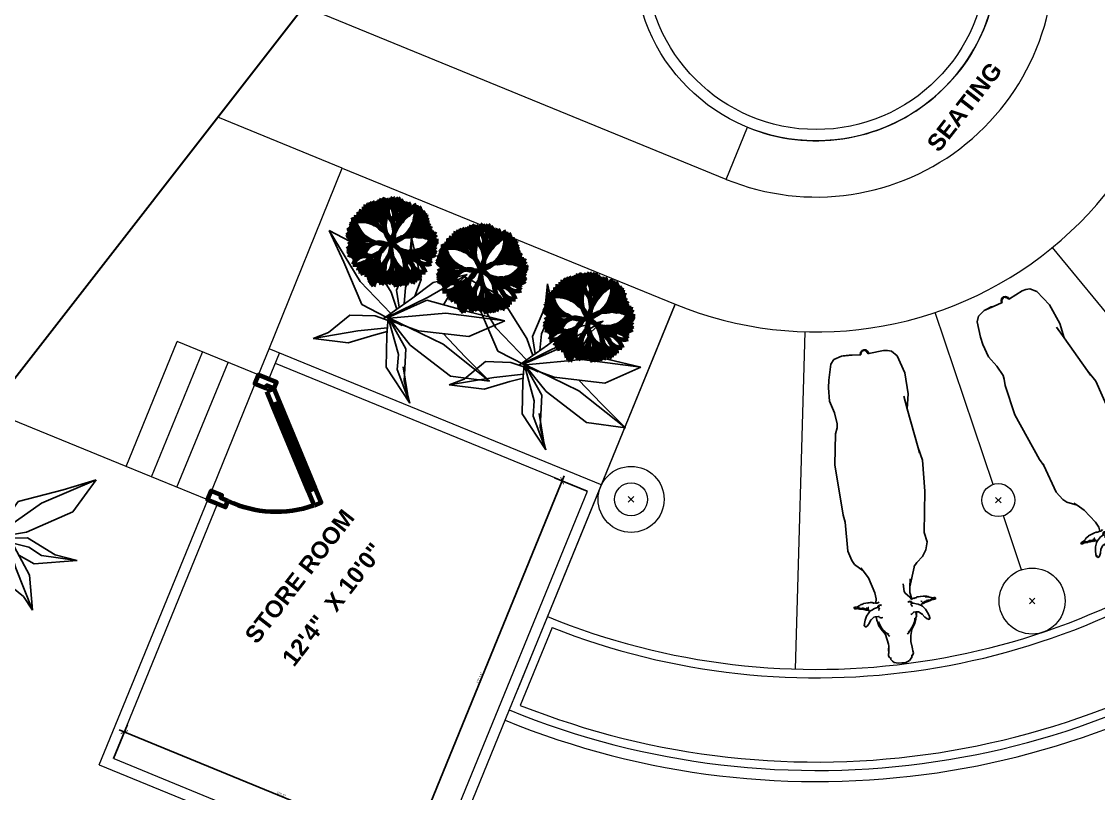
# Model space of a CAD drawing. Header units: metres. Extents: x 251860 to 269438, y 1966787 to 1972367.
# Drawn here: x 266822 to 267213.7, y 1969690.2 to 1969970.8 of the extents above; entities that cross this region are included whole.
import ezdxf

# ---------------------------------------------------------------- set-up
doc = ezdxf.new("R2010")
doc.units = ezdxf.units.M
doc.header["$MEASUREMENT"] = 0
doc.header["$PDMODE"] = 3
doc.header["$PDSIZE"] = -2
doc.layers.get('0').update_dxf_attribs({"linetype": 'CONTINUOUS', "lineweight": 100})
doc.layers.get('Defpoints').update_dxf_attribs({"linetype": 'CONTINUOUS'})
for name, color, linetype in [('Edges', 7, 'CONTINUOUS'), ('PDF3_POINTS_line', 6, 'CONTINUOUS'), ('PDF3_Text', 7, 'CONTINUOUS'), ('zelen', 74, 'CONTINUOUS')]:
    doc.layers.add(name, color=color, linetype=linetype)
doc.layers.add('Wall', color=7, linetype='CONTINUOUS', lineweight=20)
doc.styles.add('ARIAL', font='arial.ttf')
doc.styles.add('PDF Arial Bold', font='arialbd.ttf')
doc.dimstyles.new('dim style', dxfattribs={"dimtxt": 1, "dimasz": 2, "dimexe": 3, "dimexo": 0, "dimgap": 0.09, "dimtad": 1, "dimtoh": 1, "dimdec": 0, "dimzin": 0, "dimdsep": 46, "dimlunit": 4, "dimtxsty": 'ARIAL', "dimblk": 'ARCHTICK', "dimcen": 0.09, "dimdle": 2, "dimclrd": 5, "dimclre": 5, "dimclrt": 5, "dimadec": 0, "dimazin": 0, "dimtfac": 0.5, "dimtdec": 0, "dimtofl": 0, "dimtmove": 0, "dimatfit": 3, "dimfxl": 2, "dimtolj": 1, "dimtzin": 0, "dimarcsym": 1})

# ---------------------------------------------------------------- blocks, each defined once
blk = doc.blocks.new('cowplan')
at = {"layer": 'Edges'}
for p, q in [((1.313, 2.308), (1.398, 2.337)), ((1.398, 2.337), (1.419, 2.338)), ((1.515, 2.331), (1.398, 2.337)), ((1.419, 2.338), (1.482, 2.336)), ((1.482, 2.336), (1.515, 2.331)), ((1.601, 2.327), (1.515, 2.331)), ((1.6, 2.328), (1.607, 2.35)), ((1.607, 2.35), (1.627, 2.371)), ((1.608, 2.326), (1.616, 2.349)), ((1.616, 2.349), (1.628, 2.361)), ((1.627, 2.371), (1.649, 2.374)), ((1.648, 2.371), (1.628, 2.362)), ((1.628, 2.361), (1.649, 2.37)), ((1.65, 2.369), (1.648, 2.371)), ((1.649, 2.374), (1.67, 2.37)), ((1.649, 2.37), (1.65, 2.369)), ((1.65, 2.369), (1.662, 2.361)), ((1.662, 2.361), (1.675, 2.354)), ((1.662, 2.361), (1.675, 2.353)), ((1.67, 2.37), (1.691, 2.347)), ((1.675, 2.353), (1.69, 2.327)), ((1.691, 2.347), (1.696, 2.328)), ((1.696, 2.327), (1.859, 2.343)), ((1.859, 2.343), (1.901, 2.336)), ((1.901, 2.336), (1.943, 2.323)), ((1.274, 2.262), (1.231, 2.095)), ((1.313, 2.308), (1.274, 2.262)), ((1.6, 2.328), (1.601, 2.327)), ((1.608, 2.326), (1.601, 2.327)), ((1.69, 2.327), (1.696, 2.327)), ((1.696, 2.328), (1.696, 2.327)), ((1.943, 2.323), (1.998, 2.265)), ((2.056, 2.076), (1.998, 2.265)), ((1.219, 2.013), (1.213, 1.867)), ((1.219, 2.013), (1.231, 2.095)), ((2.066, 1.846), (2.056, 2.076)), ((1.25, 1.736), (1.213, 1.867)), ((2.036, 1.685), (2.015, 1.825)), ((2.036, 1.685), (2.066, 1.846)), ((1.25, 1.736), (1.266, 1.615)), ((2.103, 1.252), (2.036, 1.685)), ((1.235, 1.511), (1.258, 1.574)), ((1.258, 1.574), (1.266, 1.615)), ((1.188, 1.178), (1.235, 1.511)), ((1.188, 1.178), (1.209, 0.628)), ((2.103, 1.252), (2.133, 1.113)), ((2.111, 1.196), (2.103, 1.252)), ((2.133, 1.113), (2.117, 0.777)), ((2.059, 0.337), (2.117, 0.777)), ((1.209, 0.628), (1.223, 0.548)), ((1.223, 0.548), (1.215, 0.233)), ((1.223, 0.568), (1.223, 0.548)), ((2.076, 0.233), (2.059, 0.337)), ((1.215, 0.233), (1.243, 0.128)), ((1.269, 0.083), (1.243, 0.128)), ((2.054, 0.149), (2.009, 0.082)), ((2.054, 0.149), (2.076, 0.233)), ((1.269, 0.083), (1.352, 0.004)), ((1.331, 0.04), (1.352, 0.004)), ((1.352, 0.004), (1.399, -0.077)), ((1.941, 0.025), (1.903, -0.021)), ((1.941, 0.025), (2.009, 0.082)), ((1.399, -0.077), (1.449, -0.249)), ((1.834, -0.227), (1.903, -0.022)), ((1.903, -0.022), (1.903, -0.021)), ((1.903, -0.021), (1.903, -0.022)), ((1.903, -0.022), (1.903, -0.022)), ((1.765, -0.186), (1.764, -0.27)), ((1.834, -0.227), (1.824, -0.291)), ((1.846, -0.144), (1.834, -0.227)), ((1.312, -0.349), (1.301, -0.352)), ((1.312, -0.349), (1.303, -0.353)), ((1.314, -0.348), (1.312, -0.349)), ((1.314, -0.348), (1.387, -0.346)), ((1.366, -0.347), (1.356, -0.347)), ((1.366, -0.347), (1.377, -0.347)), ((1.408, -0.348), (1.387, -0.346)), ((1.418, -0.354), (1.408, -0.348)), ((1.448, -0.358), (1.456, -0.312)), ((1.449, -0.249), (1.456, -0.312)), ((1.774, -0.292), (1.764, -0.27)), ((1.838, -0.36), (1.774, -0.292)), ((1.824, -0.291), (1.838, -0.36)), ((1.882, -0.354), (1.89, -0.348)), ((1.89, -0.348), (1.901, -0.347)), ((1.911, -0.347), (1.901, -0.347)), ((1.932, -0.347), (1.911, -0.347)), ((1.933, -0.347), (1.932, -0.347)), ((1.933, -0.347), (1.932, -0.347)), ((1.964, -0.346), (1.933, -0.347)), ((1.974, -0.347), (1.964, -0.346)), ((1.978, -0.348), (1.974, -0.347)), ((1.978, -0.348), (1.974, -0.348)), ((1.985, -0.348), (1.978, -0.348)), ((1.985, -0.348), (1.998, -0.352)), ((1.209, -0.377), (1.202, -0.385)), ((1.202, -0.385), (1.209, -0.392)), ((1.22, -0.376), (1.209, -0.377)), ((1.22, -0.376), (1.209, -0.385)), ((1.209, -0.392), (1.22, -0.394)), ((1.22, -0.376), (1.22, -0.376)), ((1.22, -0.376), (1.242, -0.376)), ((1.22, -0.394), (1.228, -0.394)), ((1.22, -0.394), (1.228, -0.394)), ((1.23, -0.385), (1.222, -0.385)), ((1.228, -0.394), (1.238, -0.394)), ((1.238, -0.394), (1.241, -0.394)), ((1.238, -0.394), (1.241, -0.394)), ((1.241, -0.378), (1.263, -0.375)), ((1.241, -0.394), (1.251, -0.394)), ((1.25, -0.396), (1.241, -0.394)), ((1.244, -0.375), (1.242, -0.376)), ((1.242, -0.376), (1.243, -0.376)), ((1.244, -0.375), (1.243, -0.376)), ((1.251, -0.371), (1.244, -0.375)), ((1.25, -0.396), (1.25, -0.397)), ((1.251, -0.396), (1.25, -0.396)), ((1.25, -0.397), (1.262, -0.402)), ((1.251, -0.371), (1.26, -0.368)), ((1.251, -0.385), (1.261, -0.393)), ((1.251, -0.394), (1.261, -0.393)), ((1.262, -0.367), (1.26, -0.368)), ((1.26, -0.368), (1.262, -0.368)), ((1.261, -0.393), (1.262, -0.394)), ((1.271, -0.363), (1.262, -0.367)), ((1.262, -0.394), (1.283, -0.397)), ((1.272, -0.404), (1.262, -0.402)), ((1.283, -0.356), (1.271, -0.363)), ((1.272, -0.404), (1.285, -0.405)), ((1.29, -0.356), (1.283, -0.356)), ((1.283, -0.397), (1.293, -0.398)), ((1.285, -0.405), (1.293, -0.407)), ((1.294, -0.356), (1.29, -0.356)), ((1.293, -0.356), (1.29, -0.356)), ((1.294, -0.356), (1.293, -0.356)), ((1.293, -0.398), (1.304, -0.398)), ((1.293, -0.407), (1.304, -0.412)), ((1.296, -0.355), (1.294, -0.356)), ((1.304, -0.396), (1.294, -0.396)), ((1.301, -0.352), (1.296, -0.355)), ((1.303, -0.353), (1.296, -0.355)), ((1.304, -0.398), (1.314, -0.403)), ((1.314, -0.414), (1.304, -0.412)), ((1.314, -0.403), (1.324, -0.406)), ((1.314, -0.414), (1.324, -0.417)), ((1.324, -0.406), (1.335, -0.413)), ((1.324, -0.417), (1.335, -0.423)), ((1.329, -0.487), (1.357, -0.454)), ((1.335, -0.413), (1.339, -0.41)), ((1.335, -0.423), (1.355, -0.426)), ((1.339, -0.41), (1.344, -0.406)), ((1.339, -0.41), (1.344, -0.418)), ((1.344, -0.406), (1.344, -0.396)), ((1.348, -0.418), (1.344, -0.418)), ((1.354, -0.417), (1.348, -0.418)), ((1.348, -0.418), (1.355, -0.426)), ((1.354, -0.417), (1.356, -0.406)), ((1.355, -0.426), (1.356, -0.427)), ((1.356, -0.406), (1.358, -0.396)), ((1.356, -0.427), (1.357, -0.426)), ((1.357, -0.426), (1.366, -0.417)), ((1.357, -0.426), (1.357, -0.426)), ((1.357, -0.426), (1.357, -0.426)), ((1.357, -0.426), (1.357, -0.427)), ((1.357, -0.427), (1.366, -0.432)), ((1.373, -0.439), (1.357, -0.454)), ((1.358, -0.396), (1.366, -0.396)), ((1.369, -0.437), (1.366, -0.432)), ((1.369, -0.437), (1.371, -0.438)), ((1.371, -0.438), (1.373, -0.439)), ((1.394, -0.431), (1.373, -0.439)), ((1.373, -0.439), (1.373, -0.439)), ((1.426, -0.416), (1.394, -0.431)), ((1.418, -0.354), (1.41, -0.353)), ((1.419, -0.355), (1.418, -0.354)), ((1.44, -0.356), (1.419, -0.355)), ((1.429, -0.357), (1.419, -0.355)), ((1.459, -0.41), (1.426, -0.416)), ((1.448, -0.358), (1.44, -0.356)), ((1.45, -0.359), (1.448, -0.358)), ((1.461, -0.363), (1.45, -0.359)), ((1.462, -0.404), (1.459, -0.41)), ((1.467, -0.409), (1.459, -0.41)), ((1.461, -0.363), (1.482, -0.354)), ((1.462, -0.404), (1.461, -0.406)), ((1.464, -0.396), (1.462, -0.404)), ((1.471, -0.389), (1.464, -0.396)), ((1.465, -0.417), (1.469, -0.41)), ((1.465, -0.418), (1.465, -0.417)), ((1.476, -0.388), (1.467, -0.396)), ((1.475, -0.426), (1.468, -0.438)), ((1.468, -0.438), (1.469, -0.443)), ((1.469, -0.41), (1.479, -0.393)), ((1.476, -0.388), (1.471, -0.389)), ((1.481, -0.416), (1.475, -0.426)), ((1.482, -0.382), (1.476, -0.388)), ((1.482, -0.382), (1.492, -0.386)), ((1.492, -0.386), (1.492, -0.386)), ((1.492, -0.386), (1.492, -0.387)), ((1.492, -0.387), (1.494, -0.387)), ((1.501, -0.384), (1.494, -0.387)), ((1.494, -0.387), (1.494, -0.387)), ((1.494, -0.387), (1.503, -0.388)), ((1.494, -0.387), (1.503, -0.391)), ((1.805, -0.387), (1.793, -0.386)), ((1.805, -0.387), (1.796, -0.39)), ((1.806, -0.387), (1.796, -0.392)), ((1.806, -0.387), (1.804, -0.386)), ((1.806, -0.387), (1.805, -0.387)), ((1.807, -0.386), (1.806, -0.386)), ((1.807, -0.386), (1.806, -0.387)), ((1.806, -0.387), (1.806, -0.387)), ((1.806, -0.387), (1.806, -0.387)), ((1.817, -0.382), (1.807, -0.386)), ((1.817, -0.382), (1.827, -0.388)), ((1.825, -0.427), (1.818, -0.416)), ((1.82, -0.393), (1.83, -0.41)), ((1.822, -0.354), (1.838, -0.362)), ((1.831, -0.438), (1.825, -0.427)), ((1.835, -0.396), (1.827, -0.388)), ((1.83, -0.41), (1.833, -0.417)), ((1.83, -0.444), (1.831, -0.438)), ((1.841, -0.409), (1.833, -0.408)), ((1.833, -0.417), (1.833, -0.417)), ((1.835, -0.397), (1.835, -0.396)), ((1.838, -0.406), (1.835, -0.397)), ((1.838, -0.402), (1.835, -0.397)), ((1.84, -0.362), (1.838, -0.36)), ((1.838, -0.362), (1.84, -0.362)), ((1.843, -0.362), (1.838, -0.364)), ((1.839, -0.404), (1.838, -0.402)), ((1.839, -0.404), (1.838, -0.402)), ((1.841, -0.409), (1.839, -0.404)), ((1.84, -0.362), (1.843, -0.362)), ((1.85, -0.41), (1.841, -0.409)), ((1.859, -0.356), (1.843, -0.362)), ((1.878, -0.418), (1.85, -0.41)), ((1.875, -0.355), (1.859, -0.356)), ((1.875, -0.355), (1.859, -0.357)), ((1.882, -0.354), (1.875, -0.355)), ((1.899, -0.425), (1.878, -0.418)), ((1.889, -0.353), (1.882, -0.354)), ((1.925, -0.438), (1.899, -0.425)), ((1.928, -0.438), (1.925, -0.438)), ((1.927, -0.439), (1.925, -0.438)), ((1.927, -0.439), (1.928, -0.438)), ((1.943, -0.454), (1.927, -0.439)), ((1.927, -0.439), (1.927, -0.439)), ((1.932, -0.438), (1.928, -0.438)), ((1.941, -0.396), (1.932, -0.396)), ((1.932, -0.396), (1.941, -0.396)), ((1.943, -0.427), (1.932, -0.43)), ((1.932, -0.438), (1.943, -0.427)), ((1.941, -0.396), (1.941, -0.396)), ((1.941, -0.396), (1.943, -0.405)), ((1.943, -0.427), (1.944, -0.426)), ((1.943, -0.427), (1.943, -0.427)), ((1.943, -0.454), (1.971, -0.487)), ((1.944, -0.426), (1.951, -0.418)), ((1.944, -0.426), (1.964, -0.423)), ((1.951, -0.418), (1.945, -0.417)), ((1.955, -0.418), (1.951, -0.418)), ((1.955, -0.406), (1.96, -0.41)), ((1.955, -0.418), (1.96, -0.41)), ((1.96, -0.41), (1.964, -0.413)), ((1.964, -0.413), (1.974, -0.407)), ((1.964, -0.423), (1.974, -0.417)), ((1.974, -0.407), (1.995, -0.401)), ((1.974, -0.417), (1.985, -0.414)), ((2.005, -0.357), (1.985, -0.355)), ((1.985, -0.408), (1.99, -0.41)), ((1.985, -0.414), (1.99, -0.41)), ((1.99, -0.41), (1.995, -0.412)), ((2.005, -0.396), (1.995, -0.396)), ((1.995, -0.401), (2.005, -0.398)), ((1.995, -0.412), (2.005, -0.408)), ((2.005, -0.356), (1.998, -0.352)), ((2.016, -0.356), (2.005, -0.356)), ((2.005, -0.357), (2.016, -0.358)), ((2.005, -0.398), (2.016, -0.397)), ((2.005, -0.408), (2.014, -0.405)), ((2.014, -0.405), (2.026, -0.404)), ((2.028, -0.363), (2.016, -0.356)), ((2.016, -0.397), (2.037, -0.394)), ((2.037, -0.402), (2.026, -0.404)), ((2.037, -0.367), (2.028, -0.363)), ((2.038, -0.368), (2.037, -0.367)), ((2.038, -0.368), (2.037, -0.368)), ((2.047, -0.393), (2.037, -0.394)), ((2.037, -0.402), (2.049, -0.397)), ((2.047, -0.37), (2.038, -0.368)), ((2.055, -0.375), (2.047, -0.37)), ((2.068, -0.377), (2.047, -0.378)), ((2.047, -0.393), (2.062, -0.394)), ((2.049, -0.397), (2.047, -0.396)), ((2.047, -0.396), (2.048, -0.396)), ((2.048, -0.396), (2.058, -0.395)), ((2.049, -0.397), (2.048, -0.396)), ((2.055, -0.375), (2.057, -0.376)), ((2.056, -0.376), (2.055, -0.375)), ((2.057, -0.376), (2.056, -0.376)), ((2.072, -0.377), (2.057, -0.376)), ((2.062, -0.394), (2.058, -0.395)), ((2.062, -0.394), (2.068, -0.394)), ((2.072, -0.377), (2.068, -0.377)), ((2.077, -0.385), (2.068, -0.385)), ((2.068, -0.394), (2.079, -0.394)), ((2.079, -0.376), (2.072, -0.377)), ((2.079, -0.376), (2.089, -0.377)), ((2.089, -0.393), (2.079, -0.394)), ((2.098, -0.385), (2.089, -0.377)), ((2.089, -0.393), (2.098, -0.385)), ((1.297, -0.562), (1.293, -0.586)), ((1.311, -0.527), (1.297, -0.562)), ((1.303, -0.582), (1.3, -0.583)), ((1.303, -0.582), (1.305, -0.581)), ((1.305, -0.581), (1.303, -0.582)), ((1.303, -0.582), (1.303, -0.582)), ((1.329, -0.487), (1.311, -0.527)), ((1.34, -0.579), (1.324, -0.595)), ((1.345, -0.573), (1.34, -0.579)), ((1.37, -0.537), (1.345, -0.573)), ((1.408, -0.508), (1.37, -0.537)), ((1.375, -0.529), (1.37, -0.537)), ((1.423, -0.505), (1.408, -0.508)), ((1.433, -0.505), (1.423, -0.505)), ((1.423, -0.505), (1.423, -0.505)), ((1.456, -0.506), (1.433, -0.505)), ((1.434, -0.542), (1.433, -0.505)), ((1.438, -0.555), (1.434, -0.542)), ((1.434, -0.542), (1.439, -0.558)), ((1.438, -0.555), (1.441, -0.563)), ((1.439, -0.558), (1.44, -0.563)), ((1.439, -0.558), (1.44, -0.562)), ((1.442, -0.575), (1.44, -0.562)), ((1.44, -0.562), (1.444, -0.574)), ((1.44, -0.563), (1.442, -0.575)), ((1.448, -0.574), (1.441, -0.563)), ((1.444, -0.584), (1.442, -0.575)), ((1.448, -0.574), (1.45, -0.578)), ((1.449, -0.576), (1.45, -0.578)), ((1.45, -0.578), (1.454, -0.588)), ((1.451, -0.562), (1.454, -0.571)), ((1.454, -0.563), (1.454, -0.571)), ((1.454, -0.571), (1.455, -0.574)), ((1.455, -0.574), (1.457, -0.584)), ((1.46, -0.506), (1.456, -0.506)), ((1.462, -0.509), (1.46, -0.506)), ((1.465, -0.507), (1.46, -0.506)), ((1.464, -0.511), (1.462, -0.509)), ((1.464, -0.511), (1.468, -0.515)), ((1.465, -0.511), (1.468, -0.515)), ((1.468, -0.515), (1.471, -0.518)), ((1.471, -0.518), (1.48, -0.523)), ((1.48, -0.523), (1.482, -0.523)), ((1.482, -0.523), (1.504, -0.521)), ((1.482, -0.523), (1.488, -0.532)), ((1.809, -0.523), (1.819, -0.523)), ((1.811, -0.532), (1.82, -0.523)), ((1.819, -0.523), (1.82, -0.523)), ((1.82, -0.523), (1.827, -0.519)), ((1.827, -0.519), (1.832, -0.514)), ((1.832, -0.514), (1.836, -0.511)), ((1.832, -0.514), (1.834, -0.511)), ((1.839, -0.506), (1.834, -0.507)), ((1.837, -0.51), (1.836, -0.511)), ((1.837, -0.51), (1.839, -0.506)), ((1.844, -0.506), (1.839, -0.506)), ((1.865, -0.505), (1.844, -0.506)), ((1.846, -0.574), (1.845, -0.584)), ((1.846, -0.571), (1.846, -0.574)), ((1.849, -0.585), (1.852, -0.575)), ((1.856, -0.574), (1.85, -0.586)), ((1.852, -0.575), (1.853, -0.574)), ((1.852, -0.575), (1.853, -0.574)), ((1.853, -0.574), (1.864, -0.553)), ((1.856, -0.584), (1.858, -0.568)), ((1.856, -0.574), (1.858, -0.568)), ((1.858, -0.568), (1.864, -0.553)), ((1.864, -0.553), (1.87, -0.505)), ((1.864, -0.553), (1.865, -0.511)), ((1.865, -0.511), (1.865, -0.505)), ((1.87, -0.505), (1.865, -0.505)), ((1.877, -0.505), (1.87, -0.505)), ((1.892, -0.508), (1.877, -0.505)), ((1.877, -0.505), (1.877, -0.505)), ((1.93, -0.537), (1.892, -0.508)), ((1.93, -0.537), (1.925, -0.529)), ((1.955, -0.573), (1.93, -0.537)), ((1.961, -0.579), (1.955, -0.573)), ((1.976, -0.595), (1.961, -0.579)), ((1.989, -0.527), (1.971, -0.487)), ((2.003, -0.562), (1.989, -0.527)), ((1.995, -0.581), (1.997, -0.582)), ((1.998, -0.582), (1.995, -0.581)), ((1.997, -0.582), (1.998, -0.582)), ((2, -0.583), (1.998, -0.582)), ((2.008, -0.586), (2.003, -0.562)), ((1.293, -0.586), (1.296, -0.596)), ((1.302, -0.6), (1.296, -0.596)), ((1.309, -0.602), (1.302, -0.6)), ((1.307, -0.6), (1.302, -0.6)), ((1.314, -0.599), (1.307, -0.6)), ((1.311, -0.601), (1.309, -0.602)), ((1.324, -0.595), (1.311, -0.601)), ((1.445, -0.586), (1.444, -0.584)), ((1.445, -0.586), (1.449, -0.605)), ((1.459, -0.607), (1.445, -0.586)), ((1.449, -0.605), (1.471, -0.647)), ((1.454, -0.588), (1.45, -0.584)), ((1.454, -0.588), (1.46, -0.606)), ((1.457, -0.584), (1.457, -0.586)), ((1.457, -0.586), (1.457, -0.584)), ((1.472, -0.624), (1.457, -0.586)), ((1.46, -0.606), (1.472, -0.624)), ((1.509, -0.71), (1.471, -0.647)), ((1.473, -0.626), (1.472, -0.624)), ((1.484, -0.647), (1.473, -0.626)), ((1.484, -0.647), (1.498, -0.668)), ((1.498, -0.668), (1.506, -0.678)), ((1.506, -0.678), (1.505, -0.679)), ((1.505, -0.679), (1.512, -0.685)), ((1.506, -0.678), (1.512, -0.685)), ((1.512, -0.685), (1.514, -0.688)), ((1.514, -0.688), (1.518, -0.691)), ((1.525, -0.699), (1.518, -0.691)), ((1.518, -0.691), (1.524, -0.696)), ((1.527, -0.7), (1.525, -0.699)), ((1.774, -0.699), (1.787, -0.685)), ((1.78, -0.752), (1.797, -0.69)), ((1.787, -0.685), (1.793, -0.678)), ((1.787, -0.685), (1.793, -0.679)), ((1.793, -0.678), (1.802, -0.668)), ((1.793, -0.679), (1.793, -0.678)), ((1.797, -0.69), (1.84, -0.629)), ((1.802, -0.668), (1.824, -0.637)), ((1.834, -0.616), (1.824, -0.637)), ((1.834, -0.616), (1.837, -0.609)), ((1.837, -0.609), (1.842, -0.595)), ((1.837, -0.609), (1.839, -0.607)), ((1.839, -0.607), (1.844, -0.595)), ((1.84, -0.629), (1.856, -0.584)), ((1.842, -0.595), (1.845, -0.584)), ((1.844, -0.595), (1.848, -0.587)), ((1.849, -0.585), (1.848, -0.587)), ((1.848, -0.587), (1.849, -0.585)), ((1.989, -0.601), (1.976, -0.595)), ((1.994, -0.6), (1.987, -0.599)), ((1.991, -0.602), (1.989, -0.601)), ((1.998, -0.6), (1.991, -0.602)), ((1.998, -0.6), (1.994, -0.6)), ((2.004, -0.596), (1.998, -0.6)), ((2.004, -0.596), (2.008, -0.586)), ((1.509, -0.71), (1.528, -0.815)), ((1.527, -0.7), (1.532, -0.707)), ((1.534, -0.705), (1.527, -0.7)), ((1.527, -0.7), (1.527, -0.7)), ((1.527, -0.7), (1.532, -0.707)), ((1.528, -0.815), (1.529, -0.837)), ((1.532, -0.707), (1.534, -0.711)), ((1.545, -0.71), (1.534, -0.705)), ((1.534, -0.711), (1.539, -0.721)), ((1.534, -0.711), (1.542, -0.723)), ((1.539, -0.721), (1.545, -0.726)), ((1.545, -0.726), (1.555, -0.731)), ((1.744, -0.731), (1.754, -0.727)), ((1.754, -0.727), (1.76, -0.721)), ((1.755, -0.711), (1.76, -0.708)), ((1.768, -0.707), (1.757, -0.723)), ((1.759, -0.71), (1.76, -0.708)), ((1.76, -0.708), (1.765, -0.706)), ((1.76, -0.721), (1.768, -0.707)), ((1.774, -0.699), (1.765, -0.706)), ((1.774, -0.699), (1.768, -0.707)), ((1.771, -0.815), (1.78, -0.752)), ((1.778, -0.878), (1.771, -0.815)), ((1.774, -0.699), (1.774, -0.699)), ((1.518, -0.92), (1.514, -0.94)), ((1.519, -0.913), (1.518, -0.92)), ((1.529, -0.838), (1.519, -0.913)), ((1.522, -0.878), (1.519, -0.913)), ((1.529, -0.837), (1.522, -0.878)), ((1.529, -0.837), (1.529, -0.838)), ((1.529, -0.838), (1.529, -0.857)), ((1.781, -0.899), (1.778, -0.878)), ((1.781, -0.899), (1.782, -0.92)), ((1.786, -0.94), (1.782, -0.92)), ((1.514, -0.94), (1.523, -0.962)), ((1.535, -0.975), (1.523, -0.962)), ((1.535, -0.975), (1.534, -0.982)), ((1.534, -0.982), (1.548, -0.999)), ((1.535, -0.961), (1.535, -0.975)), ((1.548, -0.999), (1.551, -1.003)), ((1.551, -1.003), (1.565, -1.019)), ((1.565, -1.019), (1.607, -1.034)), ((1.607, -1.034), (1.649, -1.032)), ((1.649, -1.032), (1.67, -1.035)), ((1.67, -1.035), (1.691, -1.034)), ((1.691, -1.034), (1.715, -1.026)), ((1.715, -1.026), (1.733, -1.02)), ((1.733, -1.02), (1.748, -1.003)), ((1.748, -1.003), (1.751, -0.999)), ((1.751, -0.999), (1.765, -0.982)), ((1.765, -0.975), (1.764, -0.961)), ((1.765, -0.975), (1.776, -0.963)), ((1.765, -0.982), (1.765, -0.975)), ((1.776, -0.963), (1.786, -0.94))]:
    blk.add_line(p, q, dxfattribs=at)
blk = doc.blocks.new('A$C3C032968')
at = {"color": 25, "ltscale": 12}
for p, q in [((0, 0), (0, 100)), ((0, 100), (0, 0)), ((700, 0), (700, 100)), ((700, 0), (700, 100))]:
    blk.add_line(p, q, dxfattribs=at)
for points in [[(517.5, 522.4), (460.7, 466.1), (432.5, 494.5), (489.3, 550.8)], [(120, 128), (460.7, 466.1), (432.5, 494.5), (91.8, 156.4)], [(112.9, 135.1), (453.6, 473.2), (439.5, 487.4), (98.8, 149.3)], [(63.2, 71.6), (120, 128), (91.8, 156.4), (35, 100)], [(35, 100), (0, 100), (0, 0), (50, 0), (50, 50), (50, 60), (35, 60)], [(665, 100), (665, 60), (650, 60), (650, 50), (650, 0), (700, 0), (700, 100)]]:
    blk.add_lwpolyline(points, close=True, dxfattribs=at)
blk.add_arc((72.4, 128.7), 593.3, 357.2313, 41.4937, dxfattribs=at)
blk = doc.blocks.new('_ArchTick')
at = {"color": 0, "linetype": 'ByBlock', "const_width": 0.15}
blk.add_lwpolyline([(-0.5, -0.5), (0.5, 0.5)], dxfattribs=at)
blk = doc.blocks.new('*D517')
at = {"layer": 'Defpoints', "color": 0, "ltscale": 2, "transparency": 16777216}
for p in [(266855.52, 1969702.86), (266972.99, 1969665.97), (266969.05, 1969656.35)]:
    blk.add_point(p, dxfattribs=at)
at = {"layer": 'Wall', "color": 5, "lineweight": -2, "ltscale": 2, "transparency": 16777216}
for p, q in [((266855.52, 1969702.86), (266860.6, 1969715.26)), ((266857.61, 1969713.24), (266974.84, 1969665.22)), ((266969.05, 1969656.35), (266974.13, 1969668.75))]:
    blk.add_line(p, q, dxfattribs=at)
at = {"layer": 'Wall', "color": 5, "lineweight": -2, "ltscale": 2, "transparency": 16777216, "xscale": 2, "yscale": 2, "zscale": 2}
for p, rotation in [((266859.46, 1969712.48), 157.7227098189496), ((266972.99, 1969665.97), 337.7227098189496)]:
    blk.add_blockref('_ArchTick', p, dxfattribs=dict(at, rotation=rotation))
at = {"layer": 'Wall', "color": 5, "ltscale": 2, "transparency": 16777216, "insert": (266916.46, 1969689.78), "char_height": 1, "attachment_point": 5, "rotation": 337.7227, "style": 'ARIAL'}
blk.add_mtext('\\A1;10\'-3"', dxfattribs=at)
blk = doc.blocks.new('*D518')
at = {"layer": 'Defpoints', "color": 0, "ltscale": 2, "transparency": 16777216}
for p in [(267018.67, 1969803.84), (267027.81, 1969800.1), (266969.05, 1969656.35)]:
    blk.add_point(p, dxfattribs=at)
at = {"layer": 'Wall', "color": 5, "lineweight": -2, "ltscale": 2, "transparency": 16777216}
for p, q in [((266959.15, 1969658.23), (267019.43, 1969805.69)), ((267027.81, 1969800.1), (267015.9, 1969804.97)), ((266969.05, 1969656.35), (266957.13, 1969661.22))]:
    blk.add_line(p, q, dxfattribs=at)
at = {"layer": 'Wall', "color": 5, "lineweight": -2, "ltscale": 2, "transparency": 16777216, "xscale": 2, "yscale": 2, "zscale": 2}
for p, rotation in [((267018.67, 1969803.84), 67.76625016643627), ((266959.91, 1969660.08), 247.7662501664362)]:
    blk.add_blockref('_ArchTick', p, dxfattribs=dict(at, rotation=rotation))
at = {"layer": 'Wall', "color": 5, "ltscale": 2, "transparency": 16777216, "insert": (266988.74, 1969732.18), "char_height": 1, "attachment_point": 5, "rotation": 67.7663, "style": 'ARIAL'}
blk.add_mtext('\\A1;12\'-11"', dxfattribs=at)
blk = doc.blocks.new('z_25')
at = {"linetype": 'ByBlock', "lineweight": -2}
for p, q in [((-76.2, 536.5), (-39.3, 750.7)), ((-61.4, 377.5), (-39.3, 750.7)), ((-39.3, 750.7), (75.6, 531)), ((-405.8, 610.9), (-193.8, 482.3)), ((-326.5, 408.5), (-405.8, 610.9)), ((-231.6, 280), (-405.8, 610.9)), ((-193.8, 482.3), (-41.1, 202.3)), ((-115.8, 339.3), (-76.2, 536.5)), ((75.6, 531), (61.4, 212.4)), ((-228.2, 134.9), (-326.5, 408.5)), ((234.2, 233.9), (362.2, 420.5)), ((362.2, 420.5), (261.8, 169.1)), ((268.5, 311.3), (362.2, 420.5)), ((0, 0), (-61.4, 377.5)), ((199.5, 254.6), (320.8, 373.9)), ((-1.5, 9.4), (-231.6, 280)), ((96.8, 202.2), (268.5, 311.3)), ((-407.2, 226.6), (-506.1, 249.7)), ((-506.1, 249.7), (-341.5, 103.5)), ((-506.1, 249.7), (-248.8, 130.2)), ((-265.3, 238.1), (-407.2, 226.6)), ((61.4, 212.4), (6.8, 23.5)), ((152.6, 184.8), (234.2, 233.9)), ((-41.1, 202.3), (11.3, 6.6)), ((8.4, 17.5), (96.8, 202.2)), ((9.9, 12), (152.6, 184.8)), ((261.8, 169.1), (95.5, 55.8)), ((-341.5, 103.5), (-180.8, 50.3)), ((-248.8, 130.2), (6, -9.8)), ((3.7, -3.9), (-228.2, 134.9)), ((-10.4, 99.5), (28, -182.6)), ((-495.6, -170), (-314.5, 31.3)), ((-314.5, 31.3), (-205.7, 58.5)), ((-127.4, 31.4), (-217.4, -21.1)), ((-180.8, 50.3), (24.7, -22.4)), ((-93, 19.2), (-171.1, -56.8)), ((-141.4, -78.6), (-74.3, 12.6)), ((95.5, 55.8), (0, 0)), ((15.6, 9.1), (39.5, -73.8)), ((178.1, -108.6), (55.5, 32.4)), ((141.9, -10.1), (76.1, 44.5)), ((-311, -39.1), (-495.6, -170)), ((-171.1, -56.8), (-370, -99.9)), ((-217.4, -21.1), (-311, -39.1)), ((-30.3, -2.9), (-83.2, -275.9)), ((274.3, -115.5), (141.9, -10.1)), ((-370, -99.9), (-495.6, -170)), ((-264.8, -372.7), (-141.4, -78.6)), ((39.5, -73.8), (126.7, -207.3)), ((378.3, -309.6), (178.1, -108.6)), ((378.3, -309.6), (274.3, -115.5)), ((28, -182.6), (-124.2, -430.2)), ((126.7, -207.3), (293.5, -253.8)), ((293.5, -253.8), (378.3, -309.6)), ((-83.2, -275.9), (-232.8, -618.5)), ((-232.8, -618.5), (-264.8, -372.7)), ((-124.2, -430.2), (-232.8, -618.5))]:
    blk.add_line(p, q, dxfattribs=at)
blk = doc.blocks.new('z_68')
at = {"color": 86, "linetype": 'Continuous'}
for centre, radius, start, end in [((-127, 434), 34.5, 125.1476, 215.1675), ((-186, 441), 44.3, 315.9686, 28.5539), ((1, 387), 149, 148.1293, 211.6066), ((-273, 379), 170, 332.7316, 30.423), ((-39, 429), 72.7, 136.9706, 214.0961), ((-165, 436), 84.9, 322.5461, 30.2051), ((-34, 455), 51.6, 143.4666, 212.636), ((-103, 454), 42.1, 308.0621, 48.0716), ((-26, 476), 35.4, 162.0876, 254.9372), ((-62, 455), 32.1, 336.7056, 85.2676), ((35, 448), 61.2, 148.6867, 206.3859), ((-44, 447), 42.6, 315.3788, 50.8821), ((98, 426), 97.5, 144.1247, 209.9983), ((-41, 432), 79.2, 313.0665, 40.4805), ((97, 451), 46.7, 135.7289, 216.7307), ((28, 451), 48.5, 313.9166, 42.0854), ((163, 412), 64.7, 118.1173, 194.1612), ((59, 451), 75.7, 305.529, 13.8056), ((163, 444), 19.1, 87.7834, 216.2289), ((136, 455), 28.8, 295.9976, 16.1714), ((-148, 370), 147, 183.6832, 248.8474), ((-352, 220), 152, 4.7143, 67.8163), ((-81, 413), 180, 193.5994, 242.7133), ((-291, 243), 133, 4.9325, 74.201), ((-166, 394), 60.4, 141.6219, 241.8227), ((-330, 352), 142, 353.7714, 34.3944), ((-151, 419), 50.6, 146.2148, 215.5863), ((-254, 417), 67.6, 336.8375, 25.7602), ((-106, 423), 77.2, 158.8629, 231.8014), ((-285, 366), 137, 354.9299, 38.2776), ((148, 372), 120, 145.6159, 212.0121), ((-73, 376), 138, 329.0835, 27.8381), ((159, 385), 94.9, 134.1111, 205.5497), ((-4, 413), 105, 318.2431, 22.2882), ((248, 304), 161, 142.2526, 184.7932), ((11, 371), 113, 315.1897, 16.2404), ((208, 373), 87.1, 135.6289, 203.2703), ((88, 357), 108, 293.0154, 1.6548), ((66, 403), 85.3, 320.2817, 21.1504), ((93, 387), 79.9, 299.7947, 10.8598), ((218, 278), 84.8, 104.8433, 190.8351), ((232, 325), 97.2, 128.4546, 183.4176), ((202, 400), 51.9, 112.7761, 185.856), ((135, 439), 47.5, 288.713, 11.2589), ((227, 381), 53.3, 104.201, 194.4012), ((124, 434), 89.9, 304.2378, 359.5829), ((205, 421), 24.3, 99.2784, 171.3916), ((184, 440), 17.6, 266.1586, 15.4849), ((255, 311), 60.3, 91.8605, 175.7336), ((192, 374), 61.2, 275.8545, 358.0593), ((194, 411), 53.4, 276.1637, 357.1543), ((249, 361), 46.8, 91.7786, 182.4828), ((198, 427), 32.2, 287.5588, 1.0547), ((239, 401), 28.3, 107.0612, 187.7677), ((240, 389), 52.6, 274.952, 350.0502), ((309, 312), 69.7, 104.8358, 158.3298), ((321, 326), 44.9, 97.023, 194.188), ((256, 379), 67.9, 291.8243, 352.6819), ((-266, 327), 116, 193.4902, 265.1113), ((-399, 162), 139, 21.1582, 81.5772), ((-242, 361), 98.4, 190.1254, 258.4489), ((-368, 237), 110, 14.1334, 74.4408), ((125, 285), 76.7, 129.5904, 214.9904), ((248, 164), 196, 127.2528, 187.8803), ((-115, 310), 247, 313.1476, 1.2102), ((4, 303), 82.6, 311.7047, 29.8857), ((75, 306), 133, 282.2224, 2.3823), ((303, 130), 205, 117.7333, 167.1791), ((188, 277), 62.5, 260.6789, 0.9431), ((257, 197), 80.9, 94.8183, 164.0455), ((289, 258), 86.3, 96.7641, 173.2337), ((210, 336), 69.2, 265.9009, 6.4786), ((347, 228), 103, 105.7731, 167.7334), ((186, 370), 140, 295.6392, 342.2693), ((393, 160), 155, 109.4994, 136.9089), ((291, 311), 50.8, 259.0641, 354.3395), ((273, 287), 132, 273.4935, 346.3568), ((402, 133), 123, 90.3381, 167.7122), ((387, 212), 83.4, 126.1873, 171.9), ((297, 265), 42.8, 283.5886, 18.8322), ((342, 298), 31.9, 79.6966, 175.7556), ((310, 336), 39.2, 271.4011, 348.9236), ((382, 245), 44.7, 92.1528, 177.3641), ((329, 296), 50.9, 278.2551, 352.0256), ((368, 288), 33.3, 255.9485, 344.7487), ((391, 252), 29, 71.8727, 177.5899), ((-403, -24), 142, 55.0608, 109.8401), ((-398, 39), 158, 15.6317, 103.0399), ((-235, 317), 234, 211.6708, 264.7928), ((-258, 374), 196, 226.8371, 279.6115), ((-398, -104), 335, 57.1, 88.9879), ((347, 195), 91.2, 260.6816, 336.3986), ((440, 26), 133, 94.1518, 143.8725), ((366, 206), 66.3, 264.1118, 349.9981), ((418, 141), 55.5, 76.143, 176.5124), ((420, 175), 53.4, 80.2322, 170.7901), ((379, 233), 50.4, 256.6638, 354.3586), ((-405, -51), 133, 47.6242, 116.3703), ((-369, 191), 155, 232.3928, 289.0729), ((-333, -142), 183, 70.5173, 130.8948), ((-427, 393), 397, 266.2174, 293.1983), ((-372, 206), 125, 230.921, 294.5931), ((-372, 182), 229, 262.8943, 317.9077), ((-220, -236), 262, 87.5171, 133.5965), ((264, 219), 170, 252.2856, 312.6971), ((377, 128), 95.7, 232.041, 317.4503), ((396, -93), 165, 71.9408, 116.9441), ((392, 135), 68.4, 244.6403, 341.1924), ((445, 14), 100, 83.6931, 144.2356), ((441, -48), 91.5, 58.3812, 119.5333), ((443, 87), 72.9, 228.9093, 308.5468), ((-459, -121), 23.8, 64.3194, 180.1506), ((-487, -75), 46.8, 274.775, 327.7433), ((-450, -106), 32.2, 63.8642, 164.9126), ((-472, -42), 56.6, 260.8137, 319.621), ((-426, -105), 61.6, 75.5349, 147.3156), ((-466, 12), 84.2, 261.5672, 316.5813), ((-383, -96), 89.8, 75.3344, 144.8904), ((-442, 56), 101, 261.6902, 318.8637), ((-444, -62), 50.8, 260.8552, 343.7736), ((-410, -121), 42.6, 66.2708, 168.5265), ((-371, -131), 84.1, 73.7967, 136.5993), ((-406, -7), 72, 248.2341, 323.5826), ((-473, 104), 235, 280.7516, 321.5123), ((-261, -247), 207, 96.4976, 144.4202), ((-402, 120), 266, 267.6527, 316.8691), ((-229, -313), 248, 84.6724, 137.8772), ((147, -250), 172, 26.7163, 89.4654), ((312, 15), 188, 209.5725, 266.6092), ((223, -286), 206, 45.5953, 96.7829), ((350, 80), 220, 227.6582, 274.5736), ((332, 62), 164, 241.9956, 297.1513), ((332, -255), 187, 66.3523, 112.9171), ((317, -335), 229, 53.1036, 87.7156), ((423, -42), 113, 214.2354, 286.3594), ((416, -196), 152, 64.2867, 119.6833), ((407, 79), 157, 245.2293, 298.7459), ((430, -22), 105, 229.1074, 294.3725), ((401, -221), 124, 55.0763, 106.547), ((476, -105), 102, 81.9806, 141.5702), ((429, 13), 63.5, 239.4601, 343.3963), ((428, -185), 104, 59.4734, 103.628), ((448, -11), 90.4, 240.5694, 291.3512), ((-356, -221), 77, 69.1503, 149.5623), ((-417, -48), 134, 267.8781, 309.7178), ((-325, -244), 85.4, 69.7783, 150.4858), ((-384, -75), 128, 263.3238, 315.6901), ((-355, -97), 140, 263.7718, 329.9129), ((-264, -284), 116, 73.1013, 155.8555), ((-264, -291), 70.8, 102.1715, 174.8796), ((-355, -209), 78.6, 285.4191, 349.1615), ((-292, -107), 156, 271.8374, 352.1545), ((-77, -348), 226, 105.8021, 157.9309), ((-94, -340), 150, 117.0311, 178.4753), ((-291, -216), 128, 291.2352, 1.3744), ((84, -385), 222, 125.4495, 194.3833), ((-54, -309), 133, 352.8763, 53.6923), ((179, -287), 140, 15.2055, 73.4335), ((348, -122), 133, 193.5469, 255.092), ((274, -224), 54.5, 16.1716, 103.2737), ((316, -152), 56.9, 200.7434, 279.5426), ((331, -229), 67.2, 180.7734, 260.5601), ((268, -225), 92.1, 14.4757, 85.2332), ((422, -44), 171, 212.358, 247.8743), ((373, -199), 73.4, 188.605, 258.98), ((297, -275), 62.4, 2.8758, 86.327), ((320, -250), 58.9, 353.8825, 92.0321), ((409, -100), 99, 207.6518, 275.7647), ((320, -262), 118, 32.6713, 88.8509), ((405, -178), 82.4, 191.172, 251.9177), ((-248, -356), 102, 116.357, 160.3901), ((-350, -259), 63.8, 275.5656, 352.3302), ((-226, -331), 72.9, 94.9728, 190.34), ((-342, -240), 113, 293.1081, 353.7713), ((-243, -376), 54.5, 100.2324, 168.3254), ((-312, -299), 67.3, 283.4977, 339.7801), ((-198, -420), 96.4, 100.3612, 150.1928), ((-276, -309), 63.6, 265.5089, 337.9725), ((-186, -415), 75.8, 99.379, 165.6267), ((-259, -338), 58.7, 270.0752, 352.9011), ((-127, -364), 91.5, 116.0884, 168.1091), ((-249, -267), 85, 292.8853, 348.9183), ((-236, -314), 103, 294.3385, 349.2686), ((-116, -410), 77.8, 105.2898, 178.5727), ((-216, -253), 100, 283.8028, 342.1607), ((-94, -383), 103, 105.3834, 161.1006), ((-70, -482), 268, 18.4462, 59.431), ((239, -234), 173, 185.6314, 251.5275), ((208, -332), 136, 176.6795, 236.2095), ((-10, -437), 143, 357.2572, 51.8918), ((-34, -617), 359, 46.026, 63.8202), ((206, -276), 83.2, 193.0285, 276.8178), ((171, -403), 91.4, 35.6397, 95.7045), ((228, -277), 74.1, 207.5481, 283.7961), ((258, -321), 38.5, 187.7168, 304.4986), ((218, -413), 85.4, 44.1762, 85.3443), ((263, -374), 53.9, 29.3099, 111.5931), ((293, -291), 59.6, 216.5656, 287.0761), ((254, -301), 66, 4.7965, 82.2404), ((326, -295), 47.2, 161.1105, 274.4944), ((274, -339), 54.9, 357.0116, 85.6827), ((282, -338), 85.8, 25.3111, 73.0248), ((362, -249), 52.9, 189.1464, 267.3617), ((328, -333), 33, 5.791, 111.6106), ((352, -294), 36.5, 193.7223, 284.1234), ((-153, -397), 62.9, 129.034, 190.2749), ((-244, -369), 48.9, 306.3661, 19.1068), ((-168, -434), 34, 99.6572, 183.1618), ((-212, -399), 37.6, 286.0562, 356.8357), ((-157, -438), 31.8, 127.0247, 210.2404), ((-194, -427), 28.3, 290.487, 37.5911), ((-131, -411), 37.8, 113.8463, 210.2532), ((-173, -395), 36.2, 285.924, 44.7697), ((-166, -429), 28.7, 284.6561, 26.2956), ((-109, -453), 48.7, 132.16, 189.1742), ((-94, -450), 30.3, 127.5503, 224.1965), ((-128, -447), 27.1, 297.2401, 57.4513), ((-32, -425), 72.5, 123.3541, 203.8422), ((-145, -397), 74.3, 309.3952, 19.6081), ((-32, -551), 241, 25.0348, 53.1431), ((200, -363), 87, 176.7389, 261.4389), ((91, -529), 154, 36.3427, 69.5492), ((223, -353), 85, 201.8372, 264.0548), ((232, -364), 64.8, 172.1213, 265.1214), ((168, -415), 60, 346.9987, 90.244), ((205, -413), 50.4, 10.8525, 89.1645), ((255, -353), 50.5, 190.9945, 269.0226), ((267, -348), 40.7, 194.689, 281.2603), ((223, -413), 58.3, 25.7085, 81.5835), ((285, -360), 25.5, 194.9585, 313.0302), ((244, -480), 117, 60.0427, 80.4027), ((299, -344), 30.3, 211.4703, 327.2679), ((297, -419), 64.6, 64.9944, 110.7064)]:
    blk.add_arc(centre, radius, start, end, dxfattribs=at)
at = {"color": 244, "ltscale": 2}
for centre, radius, start, end in [((94, 402), 285, 182.7633, 220.2681), ((-279, 256), 159, 350.9158, 56.4676), ((197, 250), 316, 140.1927, 231.9127), ((197, 250), 316, 140.1927, 231.9127), ((-294, 195), 354, 326.6718, 45.9965), ((-294, 195), 354, 326.6718, 45.9965), ((-124, 378), 213, 211.7537, 257.205), ((-312, 108), 158, 24.1229, 87.271), ((-81, 266), 118, 180.6823, 254.9928), ((-205, 167), 97.1, 347.7275, 86.5018), ((320, 142), 120, 96.5443, 185.0063), ((195, 244), 113, 273.2227, 8.7941), ((-211, 7), 168, 8.8778, 118.165), ((-211, 7), 168, 8.8778, 118.165), ((-88, 255), 226, 206.1263, 280.9166), ((-88, 255), 226, 206.1263, 280.9166), ((-27, 241), 242, 276.8124, 355.2462), ((273, -49), 276, 102.4187, 169.64), ((-27, 241), 242, 276.8124, 355.2462), ((273, -49), 276, 102.4187, 169.64), ((140, 196), 148, 266.4743, 345.5895), ((315, -39), 201, 99.0241, 154.2486), ((269, 198), 106, 262.8203, 344.2968), ((348, 81), 90.9, 75.4836, 172.5015), ((-305, -139), 225, 52.3333, 100.5116), ((-218, 203), 175, 223.0994, 285.2758), ((-116, -147), 189, 51.4847, 150.4796), ((-116, -147), 189, 51.4847, 150.4796), ((-185, 217), 285, 250.5559, 310.8185), ((-185, 217), 285, 250.5559, 310.8185), ((123, -256), 284, 115.2559, 188.7459), ((123, -256), 284, 115.2559, 188.7459), ((-292, -35), 296, 296.9632, 7.0387), ((-292, -35), 296, 296.9632, 7.0387), ((250, -66), 257, 164.9611, 278.5253), ((250, -66), 257, 164.9611, 278.5253), ((221, 259), 338, 229.6992, 311.5503), ((221, 259), 338, 229.6992, 311.5503), ((-131, -406), 428, 11.581, 71.9055), ((-131, -406), 428, 11.581, 71.9055), ((227, -474), 527, 65.535, 114.0997), ((227, -474), 527, 65.535, 114.0997), ((329, -51), 155, 70.845, 135.8807), ((-126, -307), 249, 82.1944, 142.1523), ((-126, -307), 249, 82.1944, 142.1523), ((-255, 11), 178, 247.9013, 336.4453), ((-255, 11), 178, 247.9013, 336.4453), ((-311, -241), 269, 312.0836, 7.7492), ((191, -249), 235, 146.1403, 192.9375), ((-237, -170), 238, 326.5048, 12.5731), ((258, -231), 266, 163.006, 206.4028), ((-174, -267), 212, 337.0155, 32.3933), ((180, -208), 155, 177.4751, 229.0935), ((94, -381), 165, 130.295, 218.4672), ((-209, -352), 219, 322.8143, 25.9478), ((152, -360), 136, 146.0669, 237.8395), ((-135, -421), 221, 345.7306, 38.1758)]:
    blk.add_arc(centre, radius, start, end, dxfattribs=at)

msp = doc.modelspace()

# ---------------------------------------------------------------- linework, layer by layer
at = {"layer": 'PDF3_POINTS_line', "lineweight": 30}
msp.add_line((267584.74883, 1970824.49009), (266640.34971, 1969610.7617), dxfattribs=at)
at = {"layer": 'Wall', "ltscale": 2}
for p, q in [((267078.34411, 1969913.45748), (266924.73507, 1969976.24974)), ((266938.64614, 1969917.54921), (266893.43929, 1969936.02885)), ((267078.34411, 1969913.45748), (267086.08088, 1969932.384)), ((266912.12408, 1969851.81115), (266938.64614, 1969917.54921)), ((266938.64614, 1969917.54921), (267059.77584, 1969868.03384)), ((267274.81594, 1969793.82655), (267197.07507, 1969888.73131)), ((267002.5237, 1969727.97762), (267059.77584, 1969868.03384)), ((267059.77584, 1969868.03384), (267013.35518, 1969754.47474)), ((267175.39383, 1969802.4942), (267154.38649, 1969865.06174)), ((267103.49274, 1969735.38521), (267107.09227, 1969858.01306)), ((266860.06583, 1969809.03269), (266878.63376, 1969854.45657)), ((266908.25456, 1969842.34837), (266878.63376, 1969854.45657)), ((266908.25456, 1969842.34837), (266912.12408, 1969851.81115)), ((267033.25379, 1969802.29578), (266912.12408, 1969851.81115)), ((266869.32234, 1969805.24891), (266887.89027, 1969850.67279)), ((266912.041, 1969840.80054), (266915.90939, 1969850.2638)), ((266878.57885, 1969801.46512), (266897.14678, 1969846.889)), ((267027.92113, 1969800.05783), (266914.36203, 1969846.47849)), ((266908.25456, 1969842.34837), (266889.76065, 1969796.89433)), ((266908.25456, 1969842.34837), (266912.03381, 1969840.80348)), ((266860.06583, 1969809.03269), (266810.41575, 1969829.32817)), ((266889.76065, 1969796.89433), (266860.06583, 1969809.03269)), ((266850.30032, 1969700.57136), (266889.76065, 1969796.89433)), ((266889.76065, 1969796.89433), (266893.43218, 1969795.39349)), ((266969.04759, 1969656.34708), (267027.92113, 1969800.05783)), ((266855.52095, 1969702.85519), (266893.36068, 1969795.42271)), ((267185.7978, 1969771.50738), (267179.21334, 1969791.11829)), ((267013.35518, 1969754.47474), (266999.43716, 1969720.50075)), ((267015.0383, 1969750.49276), (267003.44445, 1969722.19209)), ((266999.43716, 1969720.50075), (266971.0496, 1969651.2065)), ((267002.28171, 1969719.35383), (267002.27526, 1969719.33807)), ((266855.62735, 1969702.8116), (266972.91511, 1969654.76269)), ((266850.29469, 1969700.57366), (266971.40022, 1969651.06483))]:
    msp.add_line(p, q, dxfattribs=at)
for centre, radius in [((267111.06969, 1969993.51424), 66.04049), ((267111.06969, 1969993.51424), 61.95114), ((267043.74013, 1969797.10015), 12), ((267043.74013, 1969797.10015), 6), ((267177.30358, 1969796.80625), 6), ((267189.61731, 1969760.13147), 12)]:
    msp.add_circle(centre, radius, dxfattribs=at)
for centre, radius, start, end in [((267111.47338, 1969998.25278), 374.37944, 247.9704872, 21.632075), ((267111.26868, 1969993.48232), 298.99651, 247.7227098, 10.5263414), ((267111.17082, 1969993.51715), 294.99554, 247.742864, 10.5163975), ((267111.17082, 1969993.51715), 291.92852, 248.3450406, 9.9144658), ((267111.06969, 1969993.51424), 258.24021, 247.7662502, 10.5133698), ((267111.06969, 1969993.51424), 261.30722, 248.4382501, 9.840862), ((267111.06969, 1969993.51424), 135.55954, 247.7662502, 10.5133698), ((267111.06969, 1969993.51424), 86.48727, 247.7662502, 10.5133698), ((267111.06969, 1969993.51424), 66.04049, 247.7662502, 10.5133698), ((267111.26868, 1969993.48232), 323.53265, 268.2743152, 329.7895464), ((267111.26868, 1969993.48232), 341.93475, 268.2743152, 329.7895464), ((267111.17082, 1969993.51715), 291.92852, 247.742864, 247.7430758)]:
    msp.add_arc(centre, radius, start, end, dxfattribs=at)
for p in [(267043.74013, 1969797.10015), (267177.30358, 1969796.80625), (267189.61731, 1969760.13147)]:
    msp.add_point(p, dxfattribs=at)

# ---------------------------------------------------------------- block references
for name, p, xscale, yscale, zscale, rotation in [('z_68', (266956.57419, 1969890.3358), 0.0338681415726884, 0.0338681415726884, 0.0338681415726884, 53.23938224766656), ('z_68', (266989.26276, 1969880.62538), 0.0338681415726884, 0.0338681415726884, 0.0338681415726884, 53.23938224766656), ('z_68', (267028.13403, 1969862.96958), 0.0338681415726884, 0.0338681415726884, 0.0338681415726884, 53.23938224766656), ('cowplan', (267165.33823, 1969774.45858), 33.64008854399274, 33.64008854399274, 33.64008854399274, 26.58222668850021), ('cowplan', (267083.00515, 1969765.49321), 33.64008854399274, 33.64008854399274, 33.64008854399274, 6.916667270469509), ('A$C3C032968', (266908.25456, 1969842.34837), 0.0701032375961352, 0.0701032375961352, 0.0701032375961352, 247.7662512586483)]:
    msp.add_blockref(name, p, dxfattribs=dict(xscale=xscale, yscale=yscale, zscale=zscale, rotation=rotation))
at = {"layer": 'zelen'}
for p, xscale, yscale, zscale, rotation in [((266955.43492, 1969863.17644), 0.0578983821709191, 0.0578983821709191, 0.0578983821709191, 234.8533481692133), ((267004.87469, 1969846.27408), 0.0578983821709191, 0.0578983821709191, 0.0578983821709191, 234.8533481692133), ((266814.75032, 1969787.51745), 0.0578983821709192, 0.0578983821709192, 0.0578983821709192, 136.3814084452597)]:
    msp.add_blockref('z_25', p, dxfattribs=dict(at, xscale=xscale, yscale=yscale, zscale=zscale, rotation=rotation))

# ---------------------------------------------------------------- texts
at = {"layer": 'PDF3_Text', "lineweight": 30, "char_height": 6.1340335, "width": 122.1544409, "attachment_point": 7, "rotation": 52.1332011, "style": 'PDF Arial Bold'}
for s, insert in [('\\pxt5;SEATING', (267155.76759, 1969922.88413)), ('\\pxt5;STORE ROOM', (266907.67758, 1969744.07472)), ('12\'4"  X 10\'0"', (266921.20202, 1969735.81704))]:
    msp.add_mtext(s, dxfattribs=dict(at, insert=insert))

# ---------------------------------------------------------------- dimensions: what is measured, and where the dimension line sits
at = {"layer": 'Wall', "ltscale": 2}
for p1, p2, distance, picture, middle in [((266969.04759, 1969656.34708), (267027.81189, 1969800.10249), 9.87084, '*D518', (266988.74478, 1969732.1838)), ((266855.52095, 1969702.85519), (266969.04759, 1969656.34708), 10.4034, '*D517', (266916.45589, 1969689.78409))]:
    dim = msp.add_aligned_dim(p1=p1, p2=p2, distance=distance, dimstyle='dim style', dxfattribs=at)
    dim.commit()
    dim.dimension.update_dxf_attribs({"geometry": picture, "text_midpoint": middle})

doc.saveas('drawing.dxf')
